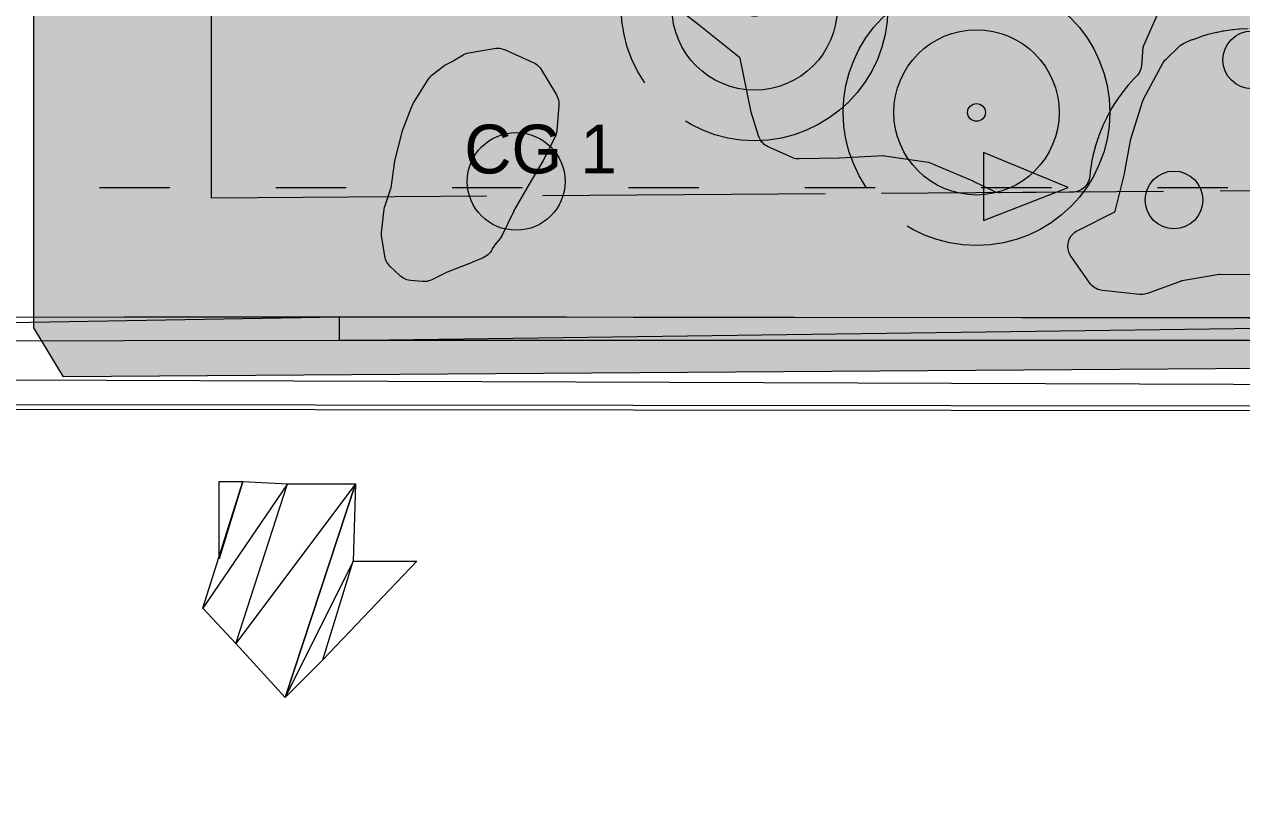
# Model space of a CAD drawing. Header units: metres. Extents: x 1 to 213, y 1 to 147.
# Drawn here: x 54.95 to 60.43, y 40.3 to 43.79 of the extents above; entities that cross this region are included whole.
import ezdxf

# ---------------------------------------------------------------- set-up
doc = ezdxf.new("R2010")
doc.units = ezdxf.units.M
doc.linetypes.add('DASHED', pattern=[1.524, 1.27, -0.254])
doc.layers.get('0').update_dxf_attribs({"lineweight": 0, "plot": 0})
for name, color, linetype, lineweight, plot in [('00-BASE-ARQUITECTURA', 8, 'Continuous', 0, False), ('PJ-ARBUSTOS', 82, 'Continuous', 0, False), ('PJ-COPA-ADULTA', 8, 'DASHED', 0, False), ('PJ-CUBRESUELOS', 150, 'Continuous', 0, False), ('PJ-ETIQUETAS', 7, 'Continuous', 0, False), ('PJ-GRAVILLA', 42, 'Continuous', 0, False), ('PJ-HERBACEAS', 212, 'Continuous', 0, False), ('PJ-LIMITE-JARDIN', 7, 'Continuous', 0, False), ('PJ-MASAS', 92, 'Continuous', 0, False), ('PJ-MASAS-RELLENO', 92, 'Continuous', 0, False), ('PJ-RIEGO-SECTORES', 5, 'Continuous', 0, False), ('PJ-VISIBILIDAD', 1, 'DASHED', 0, False)]:
    doc.layers.add(name, color=color, linetype=linetype, lineweight=lineweight, plot=plot)

# ---------------------------------------------------------------- blocks, each defined once
blk = doc.blocks.new('PJ_FL')
for radius in [0.372, 0.04]:
    blk.add_circle((0, 0), radius)
for tag, p, height in [('CODIGO', (0.15, 0.15), 0.2), ('ESPECIE', (0.15, -0.1), 0.15), ('ZONA', (0.15, -0.3), 0.15)]:
    blk.add_attdef(tag, p, '', height=height)
blk = doc.blocks.new('PJ_GB')
blk.add_circle((0, 0), 0.13)
for tag, p, height in [('CODIGO', (0.15, 0.15), 0.2), ('ESPECIE', (0.15, -0.1), 0.15), ('ZONA', (0.15, -0.3), 0.15)]:
    blk.add_attdef(tag, p, '', height=height)
blk = doc.blocks.new('PJ_CG')
blk.add_circle((0, 0), 0.22)
for tag, p, height in [('CODIGO', (0.15, 0.15), 0.2), ('ESPECIE', (0.15, -0.1), 0.15), ('ZONA', (0.15, -0.3), 0.15)]:
    blk.add_attdef(tag, p, '', height=height)

msp = doc.modelspace()

# ---------------------------------------------------------------- hatches: boundary and pattern name
at = {"layer": 'PJ-GRAVILLA'}
h = msp.add_hatch(dxfattribs=at)
h.set_pattern_fill('GRAVEL', scale=0.03)
h.paths.add_polyline_path([(55.2538, 48.8156), (62.0889, 48.8156), (63.0149, 48.6833), (63.8968, 48.2864), (64.6906, 47.4927), (64.7347, 47.2281), (64.9552, 47.0076), (65.2198, 45.9493), (65.0875, 44.8028), (64.0732, 42.2892), (63.8968, 42.1128), (62.0889, 42.1128), (61.6038, 42.2451), (55.1215, 42.201), (54.9892, 42.4215), (54.9892, 48.5069), (55.2538, 48.8156)])
at = {"layer": 'PJ-MASAS-RELLENO'}
for points in [[(57.855, 43.9537), (57.8525, 43.9611), (57.8507, 43.9688), (57.8497, 43.9765), (57.8495, 43.9844), (57.85, 43.9922), (57.8513, 43.9999), (57.8533, 44.0075), (57.8561, 44.0148), (57.8912, 44.0958), (57.8945, 44.1025), (57.8984, 44.1089), (57.9028, 44.1148), (57.9078, 44.1204), (57.9133, 44.1254), (57.9193, 44.1299), (57.9256, 44.1339), (58.0785, 44.2191), (58.2398, 44.3088), (58.2436, 44.3112), (58.4063, 44.4273), (58.4078, 44.4286), (58.4091, 44.4301), (58.5334, 44.5947), (58.5356, 44.5979), (58.6599, 44.8007), (58.6645, 44.8074), (58.6721, 44.8173), (58.6775, 44.8238), (58.6837, 44.8296), (58.6904, 44.8347), (58.6976, 44.8392), (58.7052, 44.8428), (58.8823, 44.9159), (58.8901, 44.9186), (58.8982, 44.9206), (58.9064, 44.9217), (58.9349, 44.924), (58.94, 44.9248), (58.9723, 44.9317), (58.9748, 44.9323), (59.2156, 45.001), (59.223, 45.0027), (59.2306, 45.0037), (59.2383, 45.004), (59.246, 45.0036), (59.2513, 45.003), (59.2868, 45.0016), (59.292, 45.0017), (59.3288, 45.005), (59.3314, 45.0053), (59.4658, 45.0264), (59.4735, 45.0272), (59.4813, 45.0273), (59.489, 45.0266), (59.4967, 45.0252), (59.5041, 45.023), (59.5114, 45.0202), (59.5183, 45.0166), (59.6727, 44.9272), (59.6759, 44.9255), (59.8749, 44.8333), (59.8765, 44.8326), (59.8783, 44.8321), (60.0647, 44.784), (60.0662, 44.7837), (60.0678, 44.7835), (60.1905, 44.7722), (60.1987, 44.771), (60.2067, 44.769), (60.2145, 44.7662), (60.222, 44.7625), (60.229, 44.7581), (60.3078, 44.7031), (60.3139, 44.6983), (60.3196, 44.693), (60.3247, 44.6872), (60.3292, 44.681), (60.333, 44.6743), (60.3363, 44.6673), (60.3388, 44.66), (60.3406, 44.6524), (60.3568, 44.567), (60.3579, 44.5591), (60.3582, 44.551), (60.3577, 44.543), (60.3564, 44.5351), (60.3543, 44.5273), (60.3514, 44.5198), (60.3478, 44.5126), (60.2727, 44.3802), (60.2711, 44.3775), (60.1643, 44.2055), (60.1632, 44.2034), (60.1623, 44.2011), (60.1177, 44.0637), (60.1169, 44.0608), (60.0828, 43.9204), (60.0809, 43.9137), (60.0784, 43.9072), (59.9825, 43.6881), (59.9818, 43.6861), (59.9815, 43.6839), (59.9746, 43.6032), (59.9736, 43.5953), (59.9717, 43.5875), (59.9691, 43.5799), (59.9657, 43.5727), (59.9616, 43.5658), (59.9569, 43.5593), (59.9515, 43.5534), (59.9439, 43.5458), (59.9425, 43.5443), (59.9153, 43.5143), (59.914, 43.5128), (59.8966, 43.4916), (59.8954, 43.49), (59.8712, 43.4575), (59.8701, 43.4559), (59.8548, 43.433), (59.8538, 43.4314), (59.8329, 43.3966), (59.832, 43.3949), (59.819, 43.3707), (59.8181, 43.3689), (59.8008, 43.3323), (59.8, 43.3305), (59.7895, 43.3051), (59.7888, 43.3033), (59.7751, 43.2651), (59.7745, 43.2632), (59.7665, 43.237), (59.766, 43.2351), (59.7562, 43.1957), (59.7557, 43.1938), (59.7504, 43.1669), (59.7501, 43.165), (59.7441, 43.1249), (59.7439, 43.1229), (59.742, 43.1041), (59.7409, 43.0964), (59.739, 43.0888), (59.7363, 43.0814), (59.733, 43.0743), (59.729, 43.0676), (59.7244, 43.0613), (59.7191, 43.0555), (59.7134, 43.0503), (59.7071, 43.0456), (59.7004, 43.0415), (59.6934, 43.0382), (59.686, 43.0355), (59.6785, 43.0336), (59.6707, 43.0324), (59.6629, 43.0319), (59.3408, 43.0297), (59.3334, 43.03), (59.3261, 43.031), (59.3189, 43.0327), (59.3118, 43.035), (59.305, 43.0379), (59.2186, 43.0803), (59.2166, 43.0812), (59.0179, 43.1655), (59.0163, 43.1661), (59.0146, 43.1664), (58.8172, 43.1952), (58.8153, 43.1954), (58.8134, 43.1954), (58.6156, 43.1861), (58.6136, 43.186), (58.4339, 43.1821), (58.4267, 43.1823), (58.4195, 43.1831), (58.4125, 43.1845), (58.4056, 43.1866), (58.399, 43.1893), (58.294, 43.2371), (58.2873, 43.2405), (58.281, 43.2445), (58.2751, 43.2491), (58.2697, 43.2542), (58.2648, 43.2598), (58.2604, 43.2659), (58.2565, 43.2723), (58.2533, 43.279), (58.2508, 43.2861), (58.2176, 43.3922), (58.2156, 43.4001), (58.1677, 43.6352), (58.1672, 43.6371), (58.1658, 43.6384), (57.9857, 43.783), (57.9851, 43.7834), (57.9117, 43.8403), (57.9052, 43.8459), (57.8994, 43.8522), (57.8942, 43.8591), (57.8898, 43.8664), (57.8863, 43.8742), (57.855, 43.9537)], [(59.8565, 42.9448), (59.857, 42.9466), (59.8978, 43.1146), (59.8983, 43.1167), (59.9272, 43.272), (59.9295, 43.2812), (59.979, 43.4395), (59.9816, 43.4467), (59.9849, 43.4536), (60.0708, 43.6126), (60.075, 43.6196), (60.0799, 43.6261), (60.0854, 43.632), (60.1423, 43.6872), (60.1489, 43.6929), (60.1561, 43.6979), (60.1638, 43.7021), (60.1759, 43.7078), (60.1795, 43.7094), (60.203, 43.7192), (60.2067, 43.7206), (60.243, 43.7336), (60.2467, 43.7348), (60.2711, 43.7422), (60.2749, 43.7432), (60.3123, 43.7526), (60.3162, 43.7535), (60.3412, 43.7585), (60.3451, 43.7591), (60.3832, 43.7648), (60.3871, 43.7653), (60.4125, 43.7678), (60.4164, 43.7681), (60.4549, 43.7699), (60.4588, 43.77), (60.4844, 43.77), (60.4883, 43.7699), (60.5268, 43.7681), (60.5307, 43.7678), (60.5561, 43.7653), (60.56, 43.7648), (60.5981, 43.7591), (60.602, 43.7585), (60.627, 43.7535), (60.6309, 43.7526), (60.6683, 43.7432), (60.6721, 43.7422), (60.6965, 43.7348), (60.7002, 43.7336), (60.7365, 43.7206), (60.7402, 43.7192), (60.7637, 43.7094), (60.7673, 43.7078), (60.8022, 43.6913), (60.8057, 43.6896), (60.8282, 43.6775), (60.8316, 43.6756), (60.8533, 43.6626), (60.8594, 43.6586), (60.8651, 43.654), (60.8703, 43.6489), (60.8751, 43.6434), (60.8793, 43.6374), (60.883, 43.6311), (60.9421, 43.5184), (60.9451, 43.5118), (60.9476, 43.5051), (60.9494, 43.4981), (60.9506, 43.491), (60.9713, 43.3223), (60.9719, 43.3136), (60.9715, 43.3049), (60.9571, 43.1551), (60.957, 43.1497), (60.966, 42.933), (60.9662, 42.9311), (60.9673, 42.9294), (61.0224, 42.8555), (61.0267, 42.8492), (61.0303, 42.8425), (61.0333, 42.8355), (61.0356, 42.8282), (61.046, 42.789), (61.0476, 42.7818), (61.0485, 42.7744), (61.0487, 42.7669), (61.0482, 42.7595), (61.047, 42.7522), (61.0452, 42.7449), (61.0426, 42.7379), (61.0395, 42.7312), (61.0357, 42.7248), (61.0146, 42.6924), (61.0102, 42.6863), (61.0052, 42.6806), (60.9997, 42.6755), (60.9938, 42.6708), (60.9875, 42.6668), (60.9808, 42.6633), (60.9738, 42.6605), (60.9666, 42.6584), (60.9592, 42.657), (60.8439, 42.6401), (60.8367, 42.6394), (60.8295, 42.6393), (60.6684, 42.6449), (60.6643, 42.6451), (60.4974, 42.6595), (60.4945, 42.6596), (60.3274, 42.6616), (60.3256, 42.6615), (60.3238, 42.6613), (60.1572, 42.6331), (60.1554, 42.6328), (60.1537, 42.6322), (60.0018, 42.5767), (59.9949, 42.5746), (59.9879, 42.573), (59.9807, 42.5721), (59.9735, 42.5719), (59.9663, 42.5723), (59.7999, 42.5893), (59.7924, 42.5904), (59.785, 42.5923), (59.7779, 42.5948), (59.771, 42.598), (59.7644, 42.6018), (59.7583, 42.6062), (59.7526, 42.6112), (59.7474, 42.6167), (59.7427, 42.6227), (59.6582, 42.7423), (59.6541, 42.7487), (59.6507, 42.7555), (59.6478, 42.7627), (59.6457, 42.77), (59.6443, 42.7775), (59.6436, 42.7851), (59.6437, 42.7928), (59.6445, 42.8004), (59.646, 42.8079), (59.6482, 42.8152), (59.6511, 42.8223), (59.6546, 42.829), (59.6588, 42.8354), (59.6636, 42.8414), (59.6689, 42.8469), (59.6748, 42.8518), (59.681, 42.8562), (59.6877, 42.8599), (59.8549, 42.9438), (59.8565, 42.9448)], [(56.6139, 43.1718), (56.6155, 43.18), (56.6445, 43.2959), (56.6473, 43.3049), (56.6901, 43.4175), (56.6931, 43.4245), (56.6968, 43.4312), (56.7637, 43.5393), (56.7677, 43.5451), (56.7721, 43.5506), (56.777, 43.5556), (56.7824, 43.5602), (56.8324, 43.5995), (56.8386, 43.6039), (56.8453, 43.6077), (56.8748, 43.6229), (56.877, 43.6241), (56.9145, 43.6466), (56.9153, 43.6471), (56.9227, 43.6517), (56.9305, 43.6554), (56.9387, 43.6582), (56.9471, 43.6602), (57.0611, 43.68), (57.0689, 43.6809), (57.0768, 43.6811), (57.0847, 43.6805), (57.0924, 43.6792), (57.1, 43.6771), (57.1074, 43.6742), (57.236, 43.617), (57.2433, 43.6133), (57.2501, 43.6089), (57.2565, 43.6038), (57.2623, 43.5981), (57.2675, 43.5918), (57.2721, 43.5851), (57.3408, 43.4707), (57.3447, 43.4634), (57.3478, 43.4557), (57.3501, 43.4478), (57.3515, 43.4396), (57.3522, 43.4314), (57.3519, 43.4231), (57.3428, 43.3086), (57.3418, 43.3008), (57.34, 43.2931), (57.3375, 43.2856), (57.3343, 43.2784), (57.2831, 43.1787), (57.2809, 43.1748), (57.2144, 43.0611), (57.1485, 42.9461), (57.1472, 42.9436), (57.0967, 42.8389), (57.0923, 42.831), (57.0872, 42.8237), (57.063, 42.7934), (57.0614, 42.7913), (57.056, 42.7835), (57.0549, 42.7817), (57.0539, 42.7796), (57.0526, 42.7764), (57.0486, 42.7691), (57.0439, 42.7623), (57.0386, 42.756), (57.0326, 42.7503), (57.026, 42.7452), (57.019, 42.7408), (57.0115, 42.7372), (56.9637, 42.717), (56.9616, 42.7162), (56.8489, 42.6722), (56.8456, 42.6707), (56.7797, 42.6379), (56.7729, 42.6348), (56.7658, 42.6325), (56.7586, 42.6308), (56.7512, 42.6298), (56.7438, 42.6294), (56.7363, 42.6298), (56.6835, 42.6349), (56.6759, 42.636), (56.6684, 42.6378), (56.6611, 42.6403), (56.6541, 42.6436), (56.6475, 42.6475), (56.6412, 42.652), (56.6355, 42.657), (56.5915, 42.6996), (56.5865, 42.7049), (56.582, 42.7107), (56.578, 42.7169), (56.5746, 42.7234), (56.5718, 42.7302), (56.5697, 42.7372), (56.5682, 42.7444), (56.5546, 42.8287), (56.5538, 42.8359), (56.5537, 42.8431), (56.5541, 42.8503), (56.5659, 42.9554), (56.5674, 42.9641), (56.5698, 42.9726), (56.5961, 43.0489), (56.5967, 43.0507), (56.597, 43.0526), (56.6139, 43.1718)]]:
    msp.add_hatch(color=7, dxfattribs=at).paths.add_polyline_path(points)

# ---------------------------------------------------------------- linework, layer by layer
at = {"layer": '00-BASE-ARQUITECTURA'}
for points in [[(59.6441, 43.053), (59.2631, 43.2117), (59.2631, 42.9048), (59.6441, 43.053)], [(55.2838, 43.053), (55.6013, 43.053)], [(56.0775, 43.053), (56.395, 43.053)], [(56.8713, 43.053), (57.1888, 43.053)], [(57.665, 43.053), (57.9825, 43.053)], [(58.4588, 43.053), (58.7763, 43.053)], [(59.2525, 43.053), (59.57, 43.053)], [(60.0463, 43.053), (60.3638, 43.053)], [(132.6056, 42.4603), (98.813, 42.4497), (51.9289, 42.4709), (51.9183, 40.2061), (63.2954, 40.1637), (62.5016, 38.0788), (61.8984, 36.4807), (60.5119, 32.8612), (59.8875, 31.2208), (59.2102, 29.4428), (58.5223, 27.8553), (57.9402, 26.7652), (56.6173, 24.7438), (54.7229, 22.5637), (53.0189, 21.0502), (52.1723, 20.4152), (50.426, 19.3146), (48.5316, 18.3832)], [(49.5899, 42.4603), (49.5899, 42.3545), (56.3633, 42.4709), (49.5899, 42.4603)], [(49.5899, 42.3545), (56.3633, 42.4709), (56.3633, 42.3651), (49.5899, 42.3545)], [(56.3633, 42.4709), (56.3633, 42.3651), (63.5282, 42.4603), (56.3633, 42.4709)], [(56.3633, 42.3651), (63.5282, 42.4603), (63.5282, 42.3651), (56.3633, 42.3651)], [(64.1949, 42.1534), (51.9289, 42.1957), (51.9289, 40.2061), (63.2954, 40.1637)], [(64.1949, 42.1534), (51.9289, 42.1957), (51.9289, 40.2061), (62.6709, 40.1637)], [(64.1949, 42.1534), (51.9289, 42.1957), (51.9289, 40.2061), (63.4541, 40.1637)], [(52.1935, 42.0793), (123.197, 42.0052)], [(52.204, 42.0581), (123.2076, 41.9841)], [(56.1304, 41.7195), (55.7494, 41.1586), (55.9294, 41.7301), (56.1304, 41.7195)], [(55.8976, 40.9998), (56.1304, 41.7195), (55.7494, 41.1586), (55.8976, 40.9998)], [(55.9294, 41.7301), (55.8235, 41.3808), (55.8235, 41.7301), (55.9294, 41.7301)], [(56.1199, 40.7564), (56.4374, 41.7195), (55.8976, 40.9998), (56.1199, 40.7564)], [(56.4374, 41.7195), (55.8976, 40.9998), (56.1304, 41.7195), (56.4374, 41.7195)], [(56.4268, 41.3702), (56.1199, 40.7564), (56.4374, 41.7195), (56.4268, 41.3702)], [(56.1199, 40.7564), (56.4374, 41.7195), (56.1199, 40.7564)], [(56.4374, 41.7195), (56.1199, 40.7564), (56.4374, 41.7195)], [(56.2892, 40.9257), (56.4268, 41.3702), (56.1199, 40.7564), (56.2892, 40.9257)], [(56.7125, 41.3702), (56.2892, 40.9257), (56.4268, 41.3702), (56.7125, 41.3702)]]:
    msp.add_lwpolyline(points, dxfattribs=at)
at = {"layer": 'PJ-COPA-ADULTA'}
for centre in [(58.2332, 43.864), (59.232, 43.3916)]:
    msp.add_circle(centre, 0.6, dxfattribs=at)
at = {"layer": 'PJ-LIMITE-JARDIN'}
msp.add_lwpolyline([(55.2538, 48.8156), (62.0889, 48.8156), (63.0149, 48.6833), (63.8968, 48.2864), (64.6906, 47.4927), (64.7347, 47.2281), (64.9552, 47.0076), (65.2198, 45.9493), (65.0875, 44.8028), (64.0732, 42.2892), (63.8968, 42.1128), (62.0889, 42.1128), (61.6038, 42.2451), (55.1215, 42.201), (54.9892, 42.4215), (54.9892, 48.5069), (55.2538, 48.8156)], close=True, dxfattribs=at)
at = {"layer": 'PJ-MASAS'}
for points in [[(60.0784, 43.9072), (59.9825, 43.6881), (59.9818, 43.6861), (59.9815, 43.6839), (59.9746, 43.6032), (59.9736, 43.5953), (59.9717, 43.5875), (59.9691, 43.5799), (59.9657, 43.5727), (59.9616, 43.5658), (59.9569, 43.5593), (59.9515, 43.5534), (59.9439, 43.5458), (59.9425, 43.5443), (59.9153, 43.5143), (59.914, 43.5128), (59.8966, 43.4916), (59.8954, 43.49), (59.8712, 43.4575), (59.8701, 43.4559), (59.8548, 43.433), (59.8538, 43.4314), (59.8329, 43.3966), (59.832, 43.3949), (59.819, 43.3707), (59.8181, 43.3689), (59.8008, 43.3323), (59.8, 43.3305), (59.7895, 43.3051), (59.7888, 43.3033), (59.7751, 43.2651), (59.7745, 43.2632), (59.7665, 43.237), (59.766, 43.2351), (59.7562, 43.1957), (59.7557, 43.1938), (59.7504, 43.1669), (59.7501, 43.165), (59.7441, 43.1249), (59.7439, 43.1229), (59.742, 43.1041), (59.7409, 43.0964), (59.739, 43.0888), (59.7363, 43.0814), (59.733, 43.0743), (59.729, 43.0676), (59.7244, 43.0613), (59.7191, 43.0555), (59.7134, 43.0503), (59.7071, 43.0456), (59.7004, 43.0415), (59.6934, 43.0382), (59.686, 43.0355), (59.6785, 43.0336), (59.6707, 43.0324), (59.6629, 43.0319), (59.3408, 43.0297), (59.3334, 43.03), (59.3261, 43.031), (59.3189, 43.0327), (59.3118, 43.035), (59.305, 43.0379), (59.2186, 43.0803), (59.2166, 43.0812), (59.0179, 43.1655), (59.0163, 43.1661), (59.0146, 43.1664), (58.8172, 43.1952), (58.8153, 43.1954), (58.8134, 43.1954), (58.6156, 43.1861), (58.6136, 43.186), (58.4339, 43.1821), (58.4267, 43.1823), (58.4195, 43.1831), (58.4125, 43.1845), (58.4056, 43.1866), (58.399, 43.1893), (58.294, 43.2371), (58.2873, 43.2405), (58.281, 43.2445), (58.2751, 43.2491), (58.2697, 43.2542), (58.2648, 43.2598), (58.2604, 43.2659), (58.2565, 43.2723), (58.2533, 43.279), (58.2508, 43.2861), (58.2176, 43.3922), (58.2156, 43.4001), (58.1677, 43.6352), (58.1672, 43.6371), (58.1658, 43.6384), (57.9857, 43.783), (57.9851, 43.7834), (57.9117, 43.8403)], [(60.4945, 42.6596), (60.3274, 42.6616), (60.3256, 42.6615), (60.3238, 42.6613), (60.1572, 42.6331), (60.1554, 42.6328), (60.1537, 42.6322), (60.0018, 42.5767), (59.9949, 42.5746), (59.9879, 42.573), (59.9807, 42.5721), (59.9735, 42.5719), (59.9663, 42.5723), (59.7999, 42.5893), (59.7924, 42.5904), (59.785, 42.5923), (59.7779, 42.5948), (59.771, 42.598), (59.7644, 42.6018), (59.7583, 42.6062), (59.7526, 42.6112), (59.7474, 42.6167), (59.7427, 42.6227), (59.6582, 42.7423), (59.6541, 42.7487), (59.6507, 42.7555), (59.6478, 42.7627), (59.6457, 42.77), (59.6443, 42.7775), (59.6436, 42.7851), (59.6437, 42.7928), (59.6445, 42.8004), (59.646, 42.8079), (59.6482, 42.8152), (59.6511, 42.8223), (59.6546, 42.829), (59.6588, 42.8354), (59.6636, 42.8414), (59.6689, 42.8469), (59.6748, 42.8518), (59.681, 42.8562), (59.6877, 42.8599), (59.8549, 42.9438), (59.8565, 42.9448), (59.8565, 42.9448), (59.857, 42.9466), (59.8978, 43.1146), (59.8983, 43.1167), (59.9272, 43.272), (59.9295, 43.2812), (59.979, 43.4395), (59.9816, 43.4467), (59.9849, 43.4536), (60.0708, 43.6126), (60.075, 43.6196), (60.0799, 43.6261), (60.0854, 43.632), (60.1423, 43.6872), (60.1489, 43.6929), (60.1561, 43.6979), (60.1638, 43.7021), (60.1759, 43.7078), (60.1795, 43.7094), (60.203, 43.7192), (60.2067, 43.7206), (60.243, 43.7336), (60.2467, 43.7348), (60.2711, 43.7422), (60.2749, 43.7432), (60.3123, 43.7526), (60.3162, 43.7535), (60.3412, 43.7585), (60.3451, 43.7591), (60.3832, 43.7648), (60.3871, 43.7653), (60.4125, 43.7678), (60.4164, 43.7681), (60.4549, 43.7699)]]:
    msp.add_lwpolyline(points, dxfattribs=at)
msp.add_lwpolyline([(56.6139, 43.1718), (56.6155, 43.18), (56.6445, 43.2959), (56.6473, 43.3049), (56.6901, 43.4175), (56.6931, 43.4245), (56.6968, 43.4312), (56.7637, 43.5393), (56.7677, 43.5451), (56.7721, 43.5506), (56.777, 43.5556), (56.7824, 43.5602), (56.8324, 43.5995), (56.8386, 43.6039), (56.8453, 43.6077), (56.8748, 43.6229), (56.877, 43.6241), (56.9145, 43.6466), (56.9153, 43.6471), (56.9227, 43.6517), (56.9305, 43.6554), (56.9387, 43.6582), (56.9471, 43.6602), (57.0611, 43.68), (57.0689, 43.6809), (57.0768, 43.6811), (57.0847, 43.6805), (57.0924, 43.6792), (57.1, 43.6771), (57.1074, 43.6742), (57.236, 43.617), (57.2433, 43.6133), (57.2501, 43.6089), (57.2565, 43.6038), (57.2623, 43.5981), (57.2675, 43.5918), (57.2721, 43.5851), (57.3408, 43.4707), (57.3447, 43.4634), (57.3478, 43.4557), (57.3501, 43.4478), (57.3515, 43.4396), (57.3522, 43.4314), (57.3519, 43.4231), (57.3428, 43.3086), (57.3418, 43.3008), (57.34, 43.2931), (57.3375, 43.2856), (57.3343, 43.2784), (57.2831, 43.1787), (57.2809, 43.1748), (57.2144, 43.0611), (57.1485, 42.9461), (57.1472, 42.9436), (57.0967, 42.8389), (57.0923, 42.831), (57.0872, 42.8237), (57.063, 42.7934), (57.0614, 42.7913), (57.056, 42.7835), (57.0549, 42.7817), (57.0539, 42.7796), (57.0526, 42.7764), (57.0486, 42.7691), (57.0439, 42.7623), (57.0386, 42.756), (57.0326, 42.7503), (57.026, 42.7452), (57.019, 42.7408), (57.0115, 42.7372), (56.9637, 42.717), (56.9616, 42.7162), (56.8489, 42.6722), (56.8456, 42.6707), (56.7797, 42.6379), (56.7729, 42.6348), (56.7658, 42.6325), (56.7586, 42.6308), (56.7512, 42.6298), (56.7438, 42.6294), (56.7363, 42.6298), (56.6835, 42.6349), (56.6759, 42.636), (56.6684, 42.6378), (56.6611, 42.6403), (56.6541, 42.6436), (56.6475, 42.6475), (56.6412, 42.652), (56.6355, 42.657), (56.5915, 42.6996), (56.5865, 42.7049), (56.582, 42.7107), (56.578, 42.7169), (56.5746, 42.7234), (56.5718, 42.7302), (56.5697, 42.7372), (56.5682, 42.7444), (56.5546, 42.8287), (56.5538, 42.8359), (56.5537, 42.8431), (56.5541, 42.8503), (56.5659, 42.9554), (56.5674, 42.9641), (56.5698, 42.9726), (56.5961, 43.0489), (56.5967, 43.0507), (56.597, 43.0526), (56.6139, 43.1718)], close=True, dxfattribs=at)
at = {"layer": 'PJ-RIEGO-SECTORES'}
msp.add_lwpolyline([(63.0149, 48.6833), (63.8968, 48.2864), (64.6906, 47.4927), (64.7347, 47.2281), (64.9552, 47.0076), (65.2198, 45.9493), (65.0875, 44.8028), (64.0732, 42.2892), (63.8968, 42.1128), (62.0889, 42.1128), (61.6038, 42.2451), (55.1215, 42.201), (54.9892, 42.4215), (54.9892, 48.5069), (55.2538, 48.8156), (62.0889, 48.8156), (63.0149, 48.6833)], close=True, dxfattribs=at)
at = {"layer": 'PJ-VISIBILIDAD'}
msp.add_lwpolyline([(55.7892, 48.0156), (62.032, 48.0156), (62.7898, 47.9073), (63.4348, 47.6171), (63.9436, 47.1083), (63.9456, 47.0966), (63.9634, 47.0159), (63.9894, 46.9374), (64.0234, 46.862), (64.0649, 46.7906), (64.1137, 46.7238), (64.169, 46.6624), (64.2328, 46.5986), (64.4084, 45.8964), (64.3051, 45.0019), (63.4622, 42.9128), (62.196, 42.9128), (61.8143, 43.0169), (61.7433, 43.0329), (61.6711, 43.0423), (61.5983, 43.0451), (55.7892, 43.0056), (55.7892, 48.0156)], close=True, dxfattribs=at)

# ---------------------------------------------------------------- block references
at = {"layer": 'PJ-ARBUSTOS'}
for p in [(58.2332, 43.864), (59.232, 43.3916)]:
    msp.add_blockref('PJ_FL', p, dxfattribs=at)
at = {"layer": 'PJ-CUBRESUELOS'}
for p in [(60.4715, 43.628), (60.1211, 42.9974)]:
    msp.add_blockref('PJ_GB', p, dxfattribs=at)
at = {"layer": 'PJ-HERBACEAS'}
msp.add_blockref('PJ_CG', (57.16, 43.0809), dxfattribs=at)

# ---------------------------------------------------------------- texts
at = {"layer": 'PJ-ETIQUETAS'}
msp.add_text('CG 1', height=0.22, dxfattribs=at).set_placement((56.9264, 43.1165))

doc.saveas('drawing.dxf')
